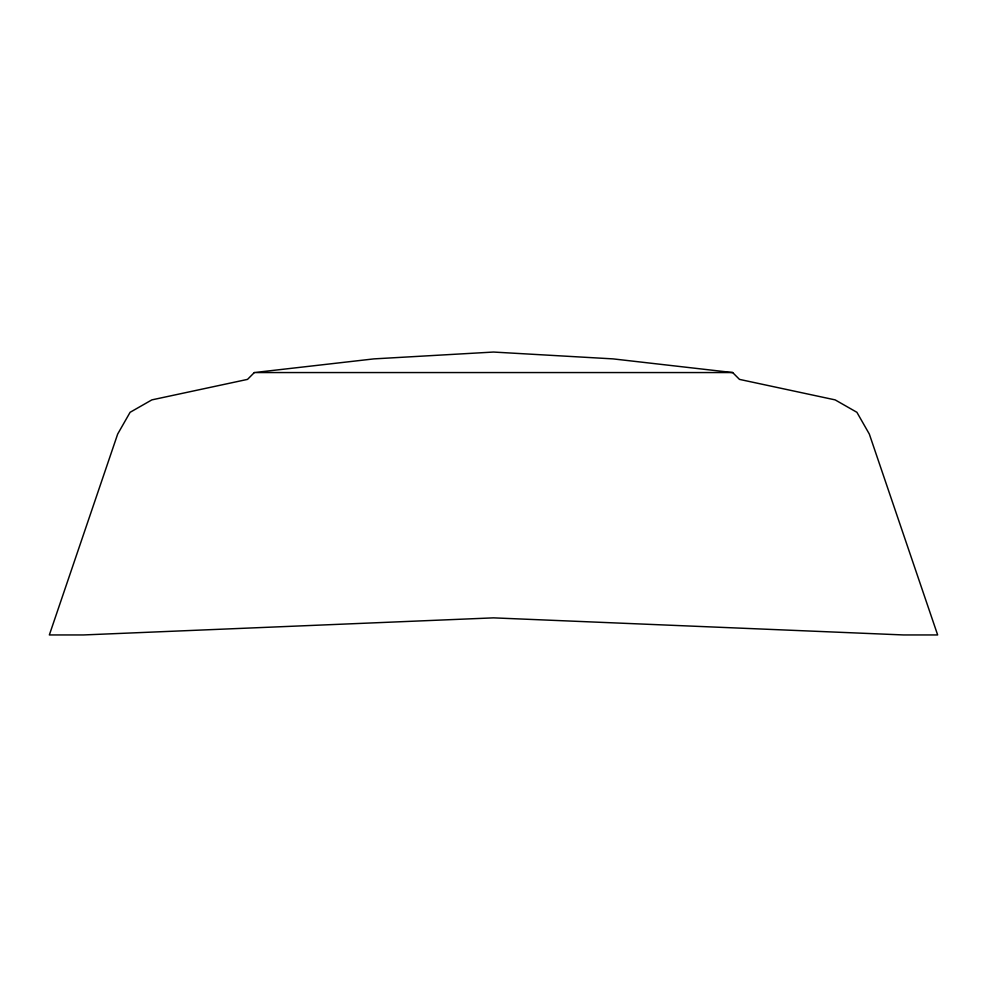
<?xml version="1.0" encoding="UTF-8"?>
<svg xmlns="http://www.w3.org/2000/svg" width="987" height="987" viewBox="0 0 987 987"><rect width="100%" height="100%" fill="white"/><g stroke="black" fill="none" stroke-linecap="round" stroke-linejoin="round"><path stroke-width="1.48" d="M254.338 372.555L247.515 379.39L151.85 399.883L130.099 412.307L117.675 434.058L49.35 634.949L83.513 634.949L493.5 617.862L903.487 634.949L937.65 634.949L869.325 434.058L856.901 412.307L835.15 399.883L739.485 379.39L732.662 372.555L613.075 358.886L493.5 352.051L373.925 358.886L254.338 372.555L732.662 372.555"/></g></svg>
